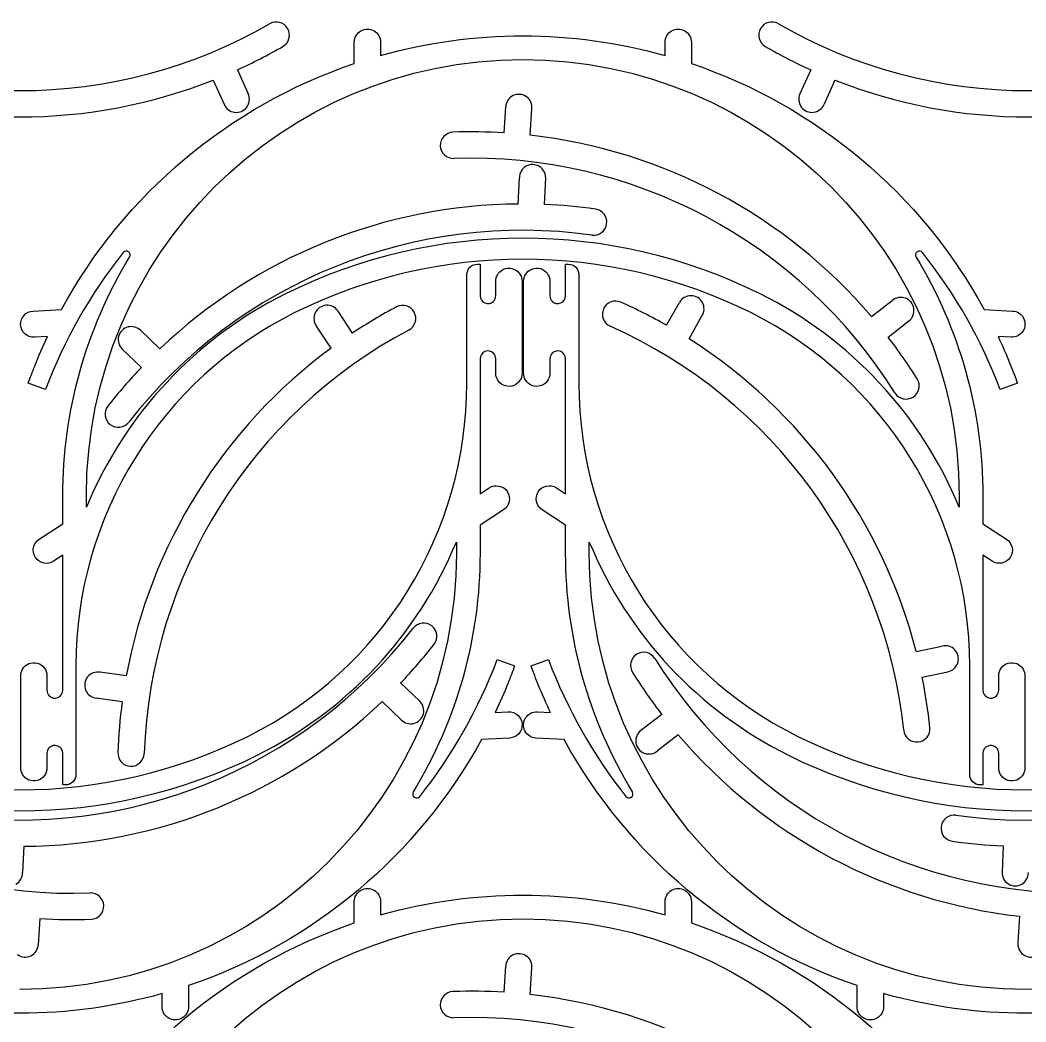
# Model space of a CAD drawing. Extents: x 3 to 3398, y -5 to 2267.
# Drawn here: x 547 to 1089, y 1727 to 2267 of the extents above; entities that cross this region are included whole.
import ezdxf

# ---------------------------------------------------------------- set-up
doc = ezdxf.new("R2010")
doc.units = 0
doc.layers.add('Capa_1', color=7, linetype='CONTINUOUS')

msp = doc.modelspace()

# ---------------------------------------------------------------- linework, layer by layer
at = {"layer": 'Capa_1', "color": 7}
for points in [[(727.266492, 2243.511748), (727.266492, 2254.984296)], [(741.439723, 2254.984296), (741.439723, 2247.897682)], [(894.805508, 2247.897682), (894.805508, 2254.984296)], [(908.978737, 2254.984296), (908.978737, 2243.511748)], [(664.217697, 2240.100893), (670.078959, 2227.196403)], [(973.364996, 2240.101711), (967.50364, 2227.197262)], [(651.166575, 2234.562466), (657.02784, 2221.657976)], [(986.416082, 2234.563193), (980.554726, 2221.658744)], [(808.00148, 2206.12214), (808.884534, 2220.267827)], [(822.125075, 2204.885199), (823.008126, 2219.030888)], [(815.670794, 2167.751546), (816.271207, 2181.912047)], [(829.846317, 2167.505394), (830.44673, 2181.665895)], [(793.626681, 2135.330079), (795.044007, 2135.330079), (795.044007, 2125.408791)], [(841.210044, 2118.322176), (841.210044, 2125.408791), (841.210044, 2135.330079)], [(848.296658, 2129.660759), (848.296658, 2125.408791)], [(787.957393, 2071.10931), (787.957393, 2125.408791)], [(895.570231, 2102.379669), (902.564976, 2114.706623)], [(1006.087216, 2107.070794), (1017.320727, 2115.713045)], [(726.348071, 2098.211226), (718.510482, 2110.020226)], [(907.722195, 2095.076537), (914.716938, 2107.403494)], [(1015.010503, 2096.05349), (1026.244014, 2104.695741)], [(622.492028, 2089.702258), (612.223416, 2099.471388)], [(714.735148, 2090.078204), (706.897558, 2101.887204)], [(561.919161, 2096.295078), (554.842424, 2095.921131)], [(1081.402579, 2095.9215), (1074.325858, 2096.295474)], [(612.466004, 2079.678047), (602.197395, 2089.447178)], [(795.044007, 2084.306457), (795.044007, 2011.501106)], [(560.771475, 2067.718674), (551.437499, 2071.081443)], [(836.264098, 2014.715594), (836.264296, 2014.715991)], [(836.264296, 2014.715991), (841.210044, 2011.501106)], [(1053.397981, 2010.436523), (1053.397981, 2004.356123)], [(1066.153886, 2010.435758), (1066.153886, 1995.238429), (1066.155389, 1995.263941), (1078.824384, 1987.028643)], [(807.714298, 2002.832759), (795.045291, 1994.597461), (795.043792, 1994.622973)], [(841.210044, 1979.425276), (841.210044, 1994.622605), (841.208542, 1994.597093), (828.539546, 2002.832391)], [(557.420609, 1987.028274), (570.089616, 1995.263572), (570.091115, 1995.23806)], [(853.96595, 1979.42451), (853.96595, 1985.50491)], [(570.0909, 1905.554577), (570.0909, 1978.359928)], [(1071.099634, 1975.145043), (1066.153886, 1978.359928)], [(1071.099833, 1975.14544), (1071.099634, 1975.145043)], [(1030.187259, 1926.517837), (1044.072386, 1929.360995)], [(804.363432, 1922.142359), (813.697408, 1918.779591)], [(577.177514, 1918.751723), (577.177514, 1864.452243)], [(604.326463, 1913.387374), (590.276831, 1915.255028)], [(1033.377788, 1912.703839), (1047.262915, 1915.546996)], [(752.259834, 1909.478494), (762.528442, 1899.709363)], [(602.107323, 1899.384468), (588.057693, 1901.252124)], [(742.23381, 1899.454283), (752.502422, 1889.685153)], [(803.215746, 1893.565956), (810.292483, 1893.939902)], [(825.961351, 1893.939534), (833.038072, 1893.565559)], [(893.010384, 1892.54645), (881.776873, 1883.904198)], [(811.040518, 1879.786432), (795.787724, 1878.980315)], [(901.933671, 1881.529146), (890.70016, 1872.886895)], [(1066.153886, 1871.538857), (1066.153886, 1864.452243), (1066.153886, 1854.530955), (1064.736564, 1854.530955)], [(571.508226, 1854.530955), (570.0909, 1854.530955), (570.0909, 1864.452243)], [(1059.067272, 1860.200274), (1059.067272, 1864.452243)], [(549.055044, 1821.404995), (548.454631, 1807.244494)], [(1077.108545, 1821.651147), (1076.508132, 1807.490646)], [(727.266492, 1780.102655), (727.266492, 1791.575204)], [(741.439723, 1791.575204), (741.439723, 1784.488589)], [(894.805508, 1784.488589), (894.805508, 1791.575204)], [(908.978737, 1791.575204), (908.978737, 1780.102655)], [(557.790383, 1782.4778), (556.907329, 1768.332113)], [(1085.895812, 1783.714741), (1085.01276, 1769.569052)], [(808.00148, 1742.713047), (808.884534, 1756.858734)], [(822.125075, 1741.476106), (823.008126, 1755.621795)], [(637.868415, 1746.349285), (637.868415, 1734.876737)], [(998.385194, 1734.876737), (998.385194, 1746.349285)], [(623.695184, 1734.876737), (623.695184, 1741.963351)]]:
    msp.add_lwpolyline(points, dxfattribs=at)
for points in [[(945.996403, 2119.355941)], [(961.367528, 1870.505093)]]:
    msp.add_lwpolyline(points, close=True, dxfattribs=at)
for points in [[(691.316647, 2262.382609), (689.360018, 2265.771635), (685.026755, 2266.933216), (681.637342, 2264.977257)], [(955.945533, 2264.978197), (952.556133, 2266.93418), (948.222863, 2265.772629), (946.26621, 2262.383617)], [(412.346015, 2264.978197), (495.664874, 2216.873646), (598.318147, 2216.873287), (681.637342, 2264.977257)], [(688.723913, 2252.702791), (692.112552, 2254.660091), (693.273276, 2258.993583), (691.316647, 2262.382609)], [(727.266492, 2254.984296), (727.266492, 2257.5161), (728.617193, 2259.855584), (730.8098, 2261.121486)], [(730.8098, 2261.121486), (733.002406, 2262.387388), (735.703809, 2262.387388), (737.896415, 2261.121486)], [(737.896415, 2261.121486), (740.089022, 2259.855584), (741.439723, 2257.5161), (741.439723, 2254.984296)], [(741.439723, 2247.897682), (791.590488, 2261.989916), (844.654744, 2261.989916), (894.805508, 2247.897682)], [(894.805508, 2254.984296), (894.805508, 2257.5161), (896.156209, 2259.855583), (898.348816, 2261.121484)], [(898.348816, 2261.121484), (900.541422, 2262.387386), (903.242824, 2262.387386), (905.43543, 2261.121484)], [(905.43543, 2261.121484), (907.628036, 2259.855583), (908.978737, 2257.5161), (908.978737, 2254.984296)], [(946.26621, 2262.383617), (944.309557, 2258.994604), (945.47025, 2254.661104), (948.858876, 2252.703781)], [(955.945533, 2264.978197), (1039.264392, 2216.873646), (1141.917665, 2216.873287), (1225.23686, 2264.977257)], [(664.217697, 2240.100893), (672.585905, 2243.901752), (680.764305, 2248.107353), (688.723913, 2252.702791)], [(948.858876, 2252.703781), (956.81845, 2248.108287), (964.996817, 2243.902629), (973.364996, 2240.101711)], [(582.846808, 2010.436523), (582.871509, 2140.358174), (688.200742, 2245.667384), (818.122395, 2245.667384)], [(818.122395, 2245.667384), (948.044047, 2245.667384), (1053.373281, 2140.358174), (1053.397981, 2010.436523)], [(569.347182, 2110.880718), (603.467465, 2173.350446), (659.841376, 2220.696967), (727.266492, 2243.511748)], [(908.978737, 2243.511748), (976.403703, 2220.697006), (1032.777513, 2173.35063), (1066.897811, 2110.881087)], [(442.816564, 2234.563193), (509.748348, 2208.11422), (584.234606, 2208.11396), (651.166575, 2234.562466)], [(986.416082, 2234.563193), (1053.347866, 2208.11422), (1127.834124, 2208.11396), (1194.766093, 2234.562466)], [(669.320918, 2220.043168), (670.853997, 2222.112945), (671.144183, 2224.851279), (670.078959, 2227.196403)], [(812.912065, 2226.227894), (810.586739, 2225.120118), (809.044957, 2222.838541), (808.884534, 2220.267827)], [(820.077924, 2225.60031), (817.980558, 2227.095424), (815.237391, 2227.335669), (812.912065, 2226.227894)], [(823.008126, 2219.030888), (823.297003, 2221.590352), (822.17529, 2224.105197), (820.077924, 2225.60031)], [(967.50364, 2227.197262), (966.438445, 2224.852153), (966.728637, 2222.113849), (968.261697, 2220.044089)], [(657.02784, 2221.657976), (657.974365, 2219.262481), (660.145421, 2217.568609), (662.699197, 2217.233147)], [(662.699197, 2217.233147), (665.252973, 2216.897685), (667.787838, 2217.973391), (669.320918, 2220.043168)], [(968.261697, 2220.044089), (969.794757, 2217.974329), (972.329588, 2216.898618), (974.883343, 2217.234047)], [(974.883343, 2217.234047), (977.437099, 2217.569475), (979.608159, 2219.263292), (980.554726, 2221.658744)], [(780.447541, 2206.500199), (776.536654, 2206.362862), (773.477356, 2203.081532), (773.613919, 2199.170618)], [(808.00148, 2206.12214), (798.828394, 2206.694784), (789.632885, 2206.820953), (780.447541, 2206.500199)], [(1006.087216, 2107.070794), (959.406808, 2161.846257), (893.639345, 2196.815437), (822.125075, 2204.885199)], [(773.613919, 2199.170618), (773.750482, 2195.259704), (777.031208, 2192.199757), (780.942149, 2192.335547)], [(1018.712278, 2065.910927), (967.729526, 2147.500382), (877.092066, 2195.693174), (780.942149, 2192.335547)], [(819.872079, 2188.139106), (817.629937, 2186.87144), (816.251488, 2184.487662), (816.271207, 2181.912047)], [(827.064224, 2188.014217), (824.867445, 2189.358963), (822.114222, 2189.406771), (819.872079, 2188.139106)], [(830.44673, 2181.665895), (830.555859, 2184.239272), (829.261003, 2186.669471), (827.064224, 2188.014217)], [(855.316315, 2150.965852), (760.044085, 2164.355489), (664.865628, 2125.900896), (605.633744, 2050.087546)], [(815.670794, 2167.751546), (743.704767, 2167.201268), (674.642311, 2139.298225), (622.492028, 2089.702258)], [(857.288823, 2165.001208), (848.187327, 2166.280336), (839.029007, 2167.116051), (829.846317, 2167.505394)], [(863.318859, 2156.997472), (863.863476, 2160.872686), (861.163929, 2164.455825), (857.288823, 2165.001208)], [(945.996403, 2119.355941), (865.432369, 2159.326892), (770.812417, 2159.326892), (690.248383, 2119.355941)], [(855.316315, 2150.965852), (859.191637, 2150.422002), (862.774242, 2153.122257), (863.318859, 2156.997472)], [(940.957027, 2109.198781), (863.567931, 2147.594522), (772.676847, 2147.594522), (695.287751, 2109.198781)], [(605.487796, 2141.977492), (604.566251, 2142.618797), (603.304894, 2142.43298), (602.607432, 2141.553172)], [(606.09071, 2139.129153), (606.673366, 2140.088855), (606.40934, 2141.336188), (605.487796, 2141.977492)], [(1030.75722, 2141.977885), (1029.83567, 2141.336588), (1029.571635, 2140.089257), (1030.154283, 2139.12955)], [(1033.637581, 2141.553541), (1032.940126, 2142.433355), (1031.67877, 2142.619182), (1030.75722, 2141.977885)], [(602.607432, 2141.553172), (584.926334, 2119.254225), (570.813059, 2094.346308), (560.771475, 2067.718674)], [(570.091115, 2010.435389), (570.091123, 2055.818952), (582.542961, 2100.332616), (606.09071, 2139.129153)], [(1030.154283, 2139.12955), (1053.70204, 2100.333006), (1066.153881, 2055.819331), (1066.153886, 2010.435758)], [(1075.473521, 2067.719043), (1065.431942, 2094.346676), (1051.318673, 2119.254592), (1033.637581, 2141.553541)], [(787.957393, 2129.660759), (787.957385, 2131.164353), (788.55468, 2132.606366), (789.617879, 2133.669571)], [(789.617879, 2133.669571), (790.681077, 2134.732775), (792.123087, 2135.330078), (793.626681, 2135.330079)], [(803.547944, 2126.117452), (803.547964, 2129.308049), (805.680157, 2132.105221), (808.756696, 2132.950688)], [(808.756696, 2132.950688), (811.833235, 2133.796156), (815.095425, 2132.481421), (816.72593, 2129.73891)], [(819.528123, 2129.73891), (821.158628, 2132.481419), (824.420818, 2133.796152), (827.497355, 2132.950685)], [(827.497355, 2132.950685), (830.573893, 2132.105218), (832.706085, 2129.308048), (832.706107, 2126.117452)], [(841.210044, 2135.330079), (841.210044, 2135.330079), (842.627367, 2135.330079), (842.627367, 2135.330079)], [(842.627367, 2135.330079), (844.130961, 2135.330079), (845.572972, 2134.732776), (846.636171, 2133.669572)], [(846.636171, 2133.669572), (847.699371, 2132.606367), (848.296666, 2131.164354), (848.296658, 2129.660759)], [(787.957393, 2125.408791), (787.957393, 2125.408791), (787.957393, 2129.660759), (787.957393, 2129.660759)], [(803.547944, 2118.322176), (803.547944, 2118.322176), (803.547944, 2126.117452), (803.547944, 2126.117452)], [(816.72593, 2129.73891), (817.377342, 2128.643236), (817.721165, 2127.392144), (817.721173, 2126.117452)], [(817.721173, 2126.117452), (817.721173, 2126.117452), (817.721173, 2076.511181), (817.721173, 2076.511181)], [(818.532879, 2126.117452), (818.532887, 2127.392144), (818.876711, 2128.643236), (819.528123, 2129.73891)], [(818.532879, 2076.511181), (818.532879, 2076.511181), (818.532879, 2126.117452), (818.532879, 2126.117452)], [(832.706107, 2126.117452), (832.706107, 2126.117452), (832.706107, 2118.322176), (832.706107, 2118.322176)], [(795.044007, 2125.408791), (795.044007, 2125.408791), (795.044007, 2118.322176), (795.044007, 2118.322176)], [(848.296658, 2125.408791), (848.296658, 2125.408791), (848.296658, 2071.10931), (848.296658, 2071.10931)], [(690.248383, 2119.355941), (641.715374, 2095.27682), (603.557433, 2054.419353), (582.846808, 2004.356123)], [(795.044007, 2118.322176), (795.044008, 2116.602417), (796.079967, 2115.051997), (797.668817, 2114.393873)], [(797.668817, 2114.393873), (799.257667, 2113.73575), (801.086513, 2114.099529), (802.302568, 2115.315581)], [(802.302568, 2115.315581), (803.099968, 2116.112979), (803.547943, 2117.194484), (803.547944, 2118.322176)], [(832.706107, 2118.322176), (832.706107, 2117.194484), (833.154081, 2116.11298), (833.95148, 2115.315581)], [(833.95148, 2115.315581), (835.167535, 2114.099527), (836.996382, 2113.735746), (838.585234, 2114.39387)], [(838.585234, 2114.39387), (840.174085, 2115.051994), (841.210044, 2116.602416), (841.210044, 2118.322176)], [(870.970645, 2114.798318), (867.395359, 2116.389301), (863.20724, 2114.781168), (861.61555, 2111.206197)], [(895.570231, 2102.379669), (887.576547, 2106.915574), (879.366987, 2111.06002), (870.970645, 2114.798318)], [(908.797618, 2118.297942), (906.222012, 2118.321636), (903.83609, 2116.946841), (902.564976, 2114.706623)], [(914.963135, 2114.592568), (913.73345, 2116.855792), (911.373224, 2118.274248), (908.797618, 2118.297942)], [(1053.397981, 2004.356123), (1032.687355, 2054.419354), (994.529413, 2095.276821), (945.996403, 2119.355941)], [(1024.405527, 2116.957293), (1021.993217, 2117.860034), (1019.281087, 2117.383724), (1017.320727, 2115.713045)], [(1028.932878, 2111.367514), (1028.55095, 2113.91473), (1026.817836, 2116.054552), (1024.405527, 2116.957293)], [(547.396857, 2102.624123), (547.1904, 2106.530471), (550.188193, 2109.865281), (554.094389, 2110.074602)], [(554.094389, 2110.074602), (554.094389, 2110.074602), (569.347182, 2110.880718), (569.347182, 2110.880718)], [(712.042527, 2113.167939), (709.474873, 2112.964627), (707.219369, 2111.385001), (706.150552, 2109.04154)], [(718.510482, 2110.020226), (717.086176, 2112.166276), (714.61018, 2113.371252), (712.042527, 2113.167939)], [(750.021448, 2112.315597), (741.906332, 2108.000708), (734.005873, 2103.293691), (726.348071, 2098.211226)], [(759.604328, 2109.384805), (757.767139, 2112.840037), (753.477044, 2114.152104), (750.021448, 2112.315597)], [(756.675431, 2099.801345), (760.1303, 2101.639218), (761.441518, 2105.929573), (759.604328, 2109.384805)], [(861.61555, 2111.206197), (860.02386, 2107.631226), (861.631165, 2103.442788), (865.205821, 2101.850392)], [(914.716938, 2107.403494), (916.098574, 2109.57729), (916.192821, 2112.329344), (914.963135, 2114.592568)], [(1026.244014, 2104.695741), (1028.285482, 2106.266279), (1029.314805, 2108.820298), (1028.932878, 2111.367514)], [(1066.897811, 2110.881087), (1066.897811, 2110.881087), (1082.150614, 2110.074999), (1082.150614, 2110.074999)], [(1082.150614, 2110.074999), (1084.678893, 2109.941375), (1086.943832, 2108.469081), (1088.09225, 2106.212715)], [(695.287751, 2109.198781), (622.939442, 2073.303969), (577.177505, 1999.515053), (577.177514, 1918.751723)], [(706.150552, 2109.04154), (705.081736, 2106.698078), (705.367697, 2103.959329), (706.897558, 2101.887204)], [(1059.067272, 1918.751723), (1059.06728, 1999.515055), (1013.305339, 2073.303971), (940.957027, 2109.198781)], [(1088.09225, 2106.212715), (1089.240668, 2103.95635), (1089.098094, 2101.258708), (1087.718233, 2099.135966)], [(554.842424, 2095.921131), (550.935925, 2095.717538), (547.603314, 2098.717775), (547.396857, 2102.624123)], [(605.307449, 2101.449466), (602.813964, 2100.803831), (600.866652, 2098.85687), (600.220566, 2096.363503)], [(612.223416, 2099.471388), (610.448439, 2101.337872), (607.800933, 2102.095102), (605.307449, 2101.449466)], [(756.675431, 2099.801345), (671.728347, 2054.634177), (617.3304, 1967.579264), (613.972769, 1871.429348)], [(1023.491292, 1883.989131), (1013.434761, 1979.670615), (953.096681, 2062.718858), (865.205821, 2101.850392)], [(1087.718233, 2099.135966), (1086.338372, 2097.013224), (1083.930858, 2095.787876), (1081.402579, 2095.9215)], [(554.963661, 2080.356602), (557.118611, 2085.739312), (559.438202, 2091.054637), (561.919161, 2096.295078)], [(600.220566, 2096.363503), (599.574481, 2093.870135), (600.331232, 2091.222493), (602.197395, 2089.447178)], [(1030.187259, 1926.517837), (1012.243169, 1996.213042), (968.461245, 2056.473691), (907.722195, 2095.076537)], [(1030.731888, 2073.421651), (1025.861428, 2081.216008), (1020.614768, 2088.768877), (1015.010503, 2096.05349)], [(1074.325858, 2096.295474), (1076.604467, 2091.482412), (1078.746996, 2086.606095), (1080.750894, 2081.672331)], [(714.735148, 2090.078204), (656.836854, 2047.33245), (617.365151, 1984.164521), (604.326463, 1913.387374)], [(797.668856, 2088.234691), (796.080014, 2087.576589), (795.044043, 2086.026201), (795.044007, 2084.306457)], [(802.302568, 2087.312967), (801.086524, 2088.529008), (799.257699, 2088.892793), (797.668856, 2088.234691)], [(838.585194, 2088.234694), (836.99635, 2088.892796), (835.167524, 2088.52901), (833.95148, 2087.312967)], [(841.210044, 2084.306457), (841.21001, 2086.026202), (840.174038, 2087.576592), (838.585194, 2088.234694)], [(803.547944, 2084.306457), (803.54792, 2085.43412), (803.099947, 2086.51559), (802.302568, 2087.312967)], [(803.547944, 2076.511181), (803.547944, 2076.511181), (803.547944, 2084.306457), (803.547944, 2084.306457)], [(833.95148, 2087.312967), (833.154102, 2086.515589), (832.70613, 2085.434119), (832.706107, 2084.306457)], [(832.706107, 2084.306457), (832.706107, 2084.306457), (832.706107, 2076.511181), (832.706107, 2076.511181)], [(841.210044, 2011.501106), (841.210044, 2011.501106), (841.210044, 2084.306457), (841.210044, 2084.306457)], [(551.437499, 2071.081443), (552.558679, 2074.1935), (553.734246, 2077.285693), (554.963661, 2080.356602)], [(612.466004, 2079.678047), (606.130987, 2073.019144), (600.123577, 2066.056075), (594.465063, 2058.813517)], [(1080.750894, 2081.672331), (1082.173585, 2078.169563), (1083.526057, 2074.638684), (1084.807499, 2071.081811)], [(808.756669, 2069.677896), (805.680123, 2070.523378), (803.547939, 2073.320574), (803.547944, 2076.511181)], [(816.72593, 2072.889666), (815.09542, 2070.147147), (811.833215, 2068.832413), (808.756669, 2069.677896)], [(817.721173, 2076.511181), (817.721175, 2075.23647), (817.377352, 2073.985357), (816.72593, 2072.889666)], [(819.528123, 2072.889666), (818.876701, 2073.985357), (818.532877, 2075.23647), (818.532879, 2076.511181)], [(827.497383, 2069.677899), (824.420838, 2068.832417), (821.158634, 2070.147149), (819.528123, 2072.889666)], [(832.706107, 2076.511181), (832.706111, 2073.320575), (830.573927, 2070.523381), (827.497383, 2069.677899)], [(1028.476702, 2063.657673), (1031.795362, 2065.731412), (1032.804971, 2070.102582), (1030.731888, 2073.421651)], [(669.847156, 1880.662252), (742.195464, 1916.557065), (787.957402, 1990.345981), (787.957393, 2071.10931)], [(848.296658, 2071.10931), (848.296651, 1990.345979), (894.058592, 1916.557062), (966.406904, 1880.662252)], [(1018.712278, 2065.910927), (1020.786673, 2062.592678), (1025.158043, 2061.583933), (1028.476702, 2063.657673)], [(1084.807499, 2071.081811), (1084.807499, 2071.081811), (1075.473521, 2067.719043), (1075.473521, 2067.719043)], [(594.465063, 2058.813517), (592.0564, 2055.729326), (592.603566, 2051.276569), (595.687281, 2048.867295)], [(595.687281, 2048.867295), (598.770996, 2046.458022), (603.223861, 2047.004307), (605.633744, 2050.087546)], [(795.044007, 2011.501106), (795.044007, 2011.501106), (799.989741, 2014.715991), (799.989741, 2014.715991)], [(799.989741, 2014.715991), (803.270927, 2016.842046), (807.654057, 2015.909054), (809.784924, 2012.630991)], [(809.784924, 2012.630991), (811.915791, 2009.352927), (810.989231, 2004.968434), (807.714298, 2002.832759)], [(828.539546, 2002.832391), (825.268936, 2004.969776), (824.34528, 2009.351053), (826.474687, 2012.626864)], [(826.474687, 2012.626864), (828.604093, 2015.902675), (832.983106, 2016.837008), (836.264098, 2014.715594)], [(570.091115, 1995.23806), (570.091115, 1995.23806), (570.091115, 2010.435389), (570.091115, 2010.435389)], [(582.846808, 2004.356123), (582.846808, 2004.356123), (582.846808, 2010.436523), (582.846808, 2010.436523)], [(795.043792, 1994.622973), (795.043792, 1994.622973), (795.043792, 1979.425644), (795.043792, 1979.425644)], [(555.349983, 1977.230043), (553.219116, 1980.508106), (554.145676, 1984.8926), (557.420609, 1987.028274)], [(674.886523, 1870.505093), (723.419532, 1894.584213), (761.577474, 1935.44168), (782.288099, 1985.50491)], [(782.288099, 1985.50491), (782.288099, 1985.50491), (782.288099, 1979.42451), (782.288099, 1979.42451)], [(853.96595, 1985.50491), (874.676575, 1935.44168), (912.834518, 1894.584213), (961.367528, 1870.505093)], [(1078.824384, 1987.028643), (1082.094994, 1984.891257), (1083.01865, 1980.50998), (1080.889244, 1977.234169)], [(782.288099, 1979.42451), (782.263398, 1849.50286), (676.934165, 1744.19365), (547.012512, 1744.19365)], [(795.043792, 1979.425644), (795.043784, 1934.042081), (782.591946, 1889.528417), (759.044197, 1850.73188)], [(877.209647, 1850.731484), (853.66189, 1889.528028), (841.210049, 1934.041702), (841.210044, 1979.425276)], [(1089.241536, 1744.19365), (959.319883, 1744.19365), (853.99065, 1849.50286), (853.96595, 1979.42451)], [(1324.517122, 1979.42451), (1324.492422, 1849.50286), (1219.163189, 1744.19365), (1089.241536, 1744.19365)], [(565.145166, 1975.145043), (561.86398, 1973.018988), (557.48085, 1973.951979), (555.349983, 1977.230043)], [(570.0909, 1978.359928), (570.0909, 1978.359928), (565.145166, 1975.145043), (565.145166, 1975.145043)], [(1066.153886, 1978.359928), (1066.153886, 1978.359928), (1066.153886, 1905.554577), (1066.153886, 1905.554577)], [(1080.889244, 1977.234169), (1078.759837, 1973.958359), (1074.380825, 1973.024025), (1071.099833, 1975.14544)], [(769.038557, 1940.289246), (765.954842, 1942.698519), (761.501977, 1942.152234), (759.092094, 1939.068995)], [(509.409523, 1838.190689), (604.681753, 1824.801052), (699.86021, 1863.255645), (759.092094, 1939.068995)], [(770.260774, 1930.343024), (772.669438, 1933.427215), (772.122272, 1937.879972), (769.038557, 1940.289246)], [(1051.638547, 1838.190689), (1146.910776, 1824.801052), (1242.089234, 1863.255645), (1301.321117, 1939.068995)], [(752.259834, 1909.478494), (758.594851, 1916.137397), (764.602261, 1923.100466), (770.260774, 1930.343024)], [(879.544184, 1924.942267), (876.225525, 1922.868528), (875.215916, 1918.497358), (877.288999, 1915.178289)], [(889.308609, 1922.689013), (887.234213, 1926.007262), (882.862844, 1927.016006), (879.544184, 1924.942267)], [(1050.985604, 1927.373545), (1049.21317, 1929.242411), (1046.566723, 1930.003226), (1044.072386, 1929.360995)], [(1052.604362, 1920.364825), (1053.377714, 1922.821674), (1052.758038, 1925.50468), (1050.985604, 1927.373545)], [(347.079585, 1922.689013), (398.062337, 1841.099558), (488.699797, 1792.906765), (584.849714, 1796.264393)], [(548.408977, 1916.971367), (550.039487, 1919.713887), (553.301692, 1921.02862), (556.378238, 1920.183138)], [(556.378238, 1920.183138), (559.454784, 1919.337655), (561.586968, 1916.54046), (561.586963, 1913.349852)], [(762.527475, 1848.307861), (780.208573, 1870.606809), (794.321847, 1895.514725), (804.363432, 1922.142359)], [(822.556432, 1918.779222), (822.556432, 1918.779222), (831.890409, 1922.141991), (831.890409, 1922.141991)], [(831.890409, 1922.141991), (841.931989, 1895.514358), (856.045257, 1870.606442), (873.72635, 1848.307493)], [(889.308609, 1922.689013), (940.291361, 1841.099558), (1030.928821, 1792.906765), (1127.078738, 1796.264393)], [(1047.262915, 1915.546996), (1049.786253, 1916.063665), (1051.83101, 1917.907976), (1052.604362, 1920.364825)], [(1074.657823, 1913.349852), (1074.65782, 1916.540458), (1076.790003, 1919.337652), (1079.866548, 1920.183134)], [(1079.866548, 1920.183134), (1082.943092, 1921.028617), (1086.205297, 1919.713885), (1087.835808, 1916.971367)], [(547.413734, 1913.349852), (547.413732, 1914.624564), (547.757555, 1915.875676), (548.408977, 1916.971367)], [(590.276831, 1915.255028), (587.743752, 1915.721739), (585.156787, 1914.778186), (583.519011, 1912.790223)], [(813.697408, 1918.779591), (812.576228, 1915.667534), (811.400661, 1912.57534), (810.171245, 1909.504432)], [(826.613036, 1908.188702), (825.190345, 1911.69147), (823.837873, 1915.22235), (822.556432, 1918.779222)], [(877.288999, 1915.178289), (882.159459, 1907.383932), (887.406118, 1899.831063), (893.010384, 1892.54645)], [(1059.067272, 1864.452243), (1059.067272, 1864.452243), (1059.067272, 1918.751723), (1059.067272, 1918.751723)], [(1087.835808, 1916.971367), (1088.48723, 1915.875676), (1088.831053, 1914.624564), (1088.831052, 1913.349852)], [(547.413734, 1863.743581), (547.413734, 1863.743581), (547.413734, 1913.349852), (547.413734, 1913.349852)], [(561.586963, 1913.349852), (561.586963, 1913.349852), (561.586963, 1905.554577), (561.586963, 1905.554577)], [(583.519011, 1912.790223), (581.881235, 1910.80226), (581.450221, 1908.082533), (582.393091, 1905.685597)], [(810.171245, 1909.504432), (808.016296, 1904.121722), (805.696705, 1898.806396), (803.215746, 1893.565956)], [(1037.58693, 1885.470675), (1036.626211, 1894.611266), (1035.221504, 1903.699724), (1033.377788, 1912.703839)], [(1074.657823, 1905.554577), (1074.657823, 1905.554577), (1074.657823, 1913.349852), (1074.657823, 1913.349852)], [(1088.831052, 1913.349852), (1088.831052, 1913.349852), (1088.831052, 1863.743581), (1088.831052, 1863.743581)], [(561.586963, 1905.554577), (561.586986, 1904.426914), (562.03496, 1903.345444), (562.832339, 1902.548066)], [(567.466051, 1901.626342), (569.054893, 1902.284444), (570.090864, 1903.834833), (570.0909, 1905.554577)], [(582.393091, 1905.685597), (583.335961, 1903.288661), (585.504431, 1901.59148), (588.057693, 1901.252124)], [(833.038072, 1893.565559), (830.759463, 1898.378622), (828.616934, 1903.254938), (826.613036, 1908.188702)], [(1066.153886, 1905.554577), (1066.153921, 1903.834832), (1067.189892, 1902.284441), (1068.778736, 1901.626339)], [(1073.41245, 1902.548066), (1074.209828, 1903.345444), (1074.657801, 1904.426914), (1074.657823, 1905.554577)], [(549.055044, 1821.404995), (621.021071, 1821.955273), (690.083527, 1849.858316), (742.23381, 1899.454283)], [(562.832339, 1902.548066), (564.048383, 1901.332025), (565.877208, 1900.968241), (567.466051, 1901.626342)], [(602.107323, 1899.384468), (600.896192, 1890.273672), (600.128884, 1881.109364), (599.808119, 1871.924021)], [(764.505272, 1892.793038), (765.151357, 1895.286406), (764.394606, 1897.934048), (762.528442, 1899.709363)], [(1068.778736, 1901.626339), (1070.36758, 1900.968237), (1072.196407, 1901.332023), (1073.41245, 1902.548066)], [(759.418389, 1887.707075), (761.911873, 1888.35271), (763.859186, 1890.299671), (764.505272, 1892.793038)], [(810.292483, 1893.939902), (814.198982, 1894.143496), (817.531593, 1891.143259), (817.73805, 1887.23691)], [(819.645698, 1890.725068), (821.025559, 1892.84781), (823.433072, 1894.073157), (825.961351, 1893.939534)], [(752.502422, 1889.685153), (754.277399, 1887.818669), (756.924905, 1887.061439), (759.418389, 1887.707075)], [(817.73805, 1887.23691), (817.944507, 1883.330562), (814.946714, 1879.995752), (811.040518, 1879.786432)], [(819.27168, 1883.648318), (818.123262, 1885.904684), (818.265837, 1888.602325), (819.645698, 1890.725068)], [(825.213317, 1879.786035), (822.685037, 1879.919658), (820.420099, 1881.391952), (819.27168, 1883.648318)], [(881.776873, 1883.904198), (879.735404, 1882.333661), (878.706081, 1879.779642), (879.088009, 1877.232426)], [(1023.491292, 1883.989131), (1023.901121, 1880.097353), (1027.387878, 1877.274418), (1031.279737, 1877.683478)], [(1031.279737, 1877.683478), (1035.171595, 1878.092538), (1037.995221, 1881.578736), (1037.58693, 1885.470675)], [(424.17788, 1880.662252), (501.566976, 1842.266512), (592.45806, 1842.266512), (669.847156, 1880.662252)], [(567.46609, 1875.46716), (565.87724, 1876.125284), (564.048394, 1875.761505), (562.832339, 1874.545452)], [(795.787724, 1878.980315), (761.667442, 1816.510588), (705.293531, 1769.164067), (637.868415, 1746.349285)], [(840.46612, 1878.979946), (840.46612, 1878.979946), (825.213317, 1879.786035), (825.213317, 1879.786035)], [(998.385194, 1746.349285), (930.960228, 1769.164028), (874.586417, 1816.510403), (840.46612, 1878.979946)], [(879.088009, 1877.232426), (879.469936, 1874.685209), (881.20305, 1872.545388), (883.61536, 1871.642647)], [(901.933671, 1881.529146), (948.614079, 1826.753683), (1014.381542, 1791.784503), (1085.895812, 1783.714741)], [(966.406904, 1880.662252), (1043.795999, 1842.266512), (1134.687084, 1842.266512), (1212.076179, 1880.662252)], [(1073.41245, 1874.545452), (1072.196396, 1875.761507), (1070.367549, 1876.125287), (1068.778697, 1875.467163)], [(562.832339, 1874.545452), (562.034939, 1873.748054), (561.586964, 1872.66655), (561.586963, 1871.538857)], [(561.586963, 1871.538857), (561.586963, 1871.538857), (561.586963, 1863.743581), (561.586963, 1863.743581)], [(570.0909, 1871.538857), (570.090899, 1873.258616), (569.05494, 1874.809037), (567.46609, 1875.46716)], [(570.0909, 1864.452243), (570.0909, 1864.452243), (570.0909, 1871.538857), (570.0909, 1871.538857)], [(599.808119, 1871.924021), (599.672312, 1868.013081), (602.732243, 1864.732341), (606.643157, 1864.59576)], [(606.643157, 1864.59576), (610.55407, 1864.459179), (613.835414, 1867.518462), (613.972769, 1871.429348)], [(883.61536, 1871.642647), (886.02767, 1870.739905), (888.7398, 1871.216216), (890.70016, 1872.886895)], [(1068.778697, 1875.467163), (1067.189845, 1874.809039), (1066.153886, 1873.258618), (1066.153886, 1871.538857)], [(1074.657823, 1871.538857), (1074.657823, 1872.666549), (1074.209849, 1873.748054), (1073.41245, 1874.545452)], [(1074.657823, 1863.743581), (1074.657823, 1863.743581), (1074.657823, 1871.538857), (1074.657823, 1871.538857)], [(419.138504, 1870.505093), (499.702538, 1830.534141), (594.32249, 1830.534141), (674.886523, 1870.505093)], [(961.367528, 1870.505093), (1041.931561, 1830.534141), (1136.551513, 1830.534141), (1217.115547, 1870.505093)], [(548.408977, 1860.122123), (547.757565, 1861.217798), (547.413742, 1862.468889), (547.413734, 1863.743581)], [(556.378211, 1856.910345), (553.301672, 1856.064878), (550.039481, 1857.379613), (548.408977, 1860.122123)], [(561.586963, 1863.743581), (561.586943, 1860.552985), (559.45475, 1857.755813), (556.378211, 1856.910345)], [(577.177514, 1860.200274), (577.177522, 1858.69668), (576.580227, 1857.254667), (575.517028, 1856.191463)], [(577.177514, 1864.452243), (577.177514, 1864.452243), (577.177514, 1860.200274), (577.177514, 1860.200274)], [(1060.727759, 1856.191462), (1059.66456, 1857.254666), (1059.067265, 1858.69668), (1059.067272, 1860.200274)], [(1079.866575, 1856.910349), (1076.790037, 1857.755816), (1074.657845, 1860.552986), (1074.657823, 1863.743581)], [(1087.835808, 1860.122123), (1086.205302, 1857.379615), (1082.943113, 1856.064881), (1079.866575, 1856.910349)], [(1088.831052, 1863.743581), (1088.831043, 1862.468889), (1088.48722, 1861.217798), (1087.835808, 1860.122123)], [(575.517028, 1856.191463), (574.45383, 1855.128258), (573.01182, 1854.530955), (571.508226, 1854.530955)], [(1064.736564, 1854.530955), (1063.232969, 1854.530955), (1061.790958, 1855.128257), (1060.727759, 1856.191462)], [(759.044197, 1850.73188), (758.461541, 1849.772179), (758.725567, 1848.524845), (759.647111, 1847.883541)], [(876.60671, 1847.883148), (877.52826, 1848.524446), (877.792296, 1849.771777), (877.209647, 1850.731484)], [(759.647111, 1847.883541), (760.568656, 1847.242237), (761.830013, 1847.428053), (762.527475, 1848.307861)], [(873.72635, 1848.307493), (874.423804, 1847.427679), (875.68516, 1847.241851), (876.60671, 1847.883148)], [(1051.638547, 1838.190689), (1047.763224, 1838.734539), (1044.180619, 1836.034284), (1043.636003, 1832.159069)], [(1043.636003, 1832.159069), (1043.091386, 1828.283855), (1045.790932, 1824.700716), (1049.666039, 1824.155333)], [(1049.666039, 1824.155333), (1058.767534, 1822.876205), (1067.925855, 1822.04049), (1077.108545, 1821.651147)], [(544.853758, 1801.017435), (547.095901, 1802.285101), (548.47435, 1804.668879), (548.454631, 1807.244494)], [(1076.508132, 1807.490646), (1076.399002, 1804.917269), (1077.693858, 1802.48707), (1079.890638, 1801.142324)], [(1087.082782, 1801.017435), (1089.324925, 1802.285101), (1090.703373, 1804.668879), (1090.683654, 1807.244494)], [(1079.890638, 1801.142324), (1082.087417, 1799.797578), (1084.840639, 1799.74977), (1087.082782, 1801.017435)], [(592.177944, 1789.429322), (592.04138, 1793.340235), (588.760655, 1796.400182), (584.849714, 1796.264393)], [(727.266492, 1791.575204), (727.266492, 1794.107007), (728.617193, 1796.446491), (730.8098, 1797.712393)], [(730.8098, 1797.712393), (733.002406, 1798.978295), (735.703809, 1798.978295), (737.896415, 1797.712393)], [(737.896415, 1797.712393), (740.089022, 1796.446491), (741.439723, 1794.107007), (741.439723, 1791.575204)], [(741.439723, 1784.488589), (791.590488, 1798.580823), (844.654744, 1798.580823), (894.805508, 1784.488589)], [(894.805508, 1791.575204), (894.805508, 1794.107007), (896.156209, 1796.44649), (898.348816, 1797.712391)], [(898.348816, 1797.712391), (900.541422, 1798.978293), (903.242824, 1798.978293), (905.43543, 1797.712391)], [(905.43543, 1797.712391), (907.628036, 1796.44649), (908.978737, 1794.107007), (908.978737, 1791.575204)], [(585.344322, 1782.099741), (589.255209, 1782.237077), (592.314507, 1785.518408), (592.177944, 1789.429322)], [(557.790383, 1782.4778), (566.963469, 1781.905156), (576.158978, 1781.778987), (585.344322, 1782.099741)], [(569.347182, 1647.471626), (603.467465, 1709.941353), (659.841376, 1757.287874), (727.266492, 1780.102655)], [(582.846808, 1547.02743), (582.871509, 1676.949081), (688.200742, 1782.258291), (818.122395, 1782.258291)], [(818.122395, 1782.258291), (948.044047, 1782.258291), (1053.373281, 1676.949081), (1053.397981, 1547.02743)], [(908.978737, 1780.102655), (976.403703, 1757.287913), (1032.777513, 1709.941537), (1066.897811, 1647.471994)], [(552.879798, 1762.372046), (555.205124, 1763.479822), (556.746906, 1765.761398), (556.907329, 1768.332113)], [(1085.01276, 1769.569052), (1084.723884, 1767.009588), (1085.845597, 1764.494743), (1087.942963, 1762.99963)], [(545.713939, 1762.99963), (547.811305, 1761.504516), (550.554472, 1761.264271), (552.879798, 1762.372046)], [(812.912065, 1762.818801), (810.586739, 1761.711025), (809.044957, 1759.429448), (808.884534, 1756.858734)], [(820.077924, 1762.191217), (817.980558, 1763.686331), (815.237391, 1763.926576), (812.912065, 1762.818801)], [(1087.942963, 1762.99963), (1090.040329, 1761.504516), (1092.783496, 1761.264271), (1095.108822, 1762.372046)], [(823.008126, 1755.621795), (823.297003, 1758.181259), (822.17529, 1760.696104), (820.077924, 1762.191217)], [(623.695184, 1741.963351), (573.544419, 1727.871117), (520.480163, 1727.871117), (470.329398, 1741.963351)], [(780.447541, 1743.091106), (776.536654, 1742.953769), (773.477356, 1739.672439), (773.613919, 1735.761525)], [(808.00148, 1742.713047), (798.828394, 1743.285691), (789.632885, 1743.41186), (780.447541, 1743.091106)], [(1006.087216, 1643.661701), (959.406808, 1698.437164), (893.639345, 1733.406344), (822.125075, 1741.476106)], [(1165.924208, 1741.963351), (1115.773443, 1727.871117), (1062.709187, 1727.871117), (1012.558422, 1741.963351)], [(1012.558422, 1741.963351), (1012.558422, 1741.963351), (1012.558422, 1734.876737), (1012.558422, 1734.876737)], [(773.613919, 1735.761525), (773.750482, 1731.850611), (777.031208, 1728.790665), (780.942149, 1728.926454)], [(627.238492, 1728.739548), (625.045885, 1730.00545), (623.695184, 1732.344933), (623.695184, 1734.876737)], [(637.868415, 1734.876737), (637.868415, 1732.344933), (636.517714, 1730.00545), (634.325107, 1728.739548)], [(1018.712278, 1602.501834), (967.729526, 1684.091289), (877.092066, 1732.284082), (780.942149, 1728.926454)], [(1001.928501, 1728.739549), (999.735895, 1730.005451), (998.385194, 1732.344934), (998.385194, 1734.876737)], [(1012.558422, 1734.876737), (1012.558422, 1732.344934), (1011.207721, 1730.005451), (1009.015115, 1728.739549)], [(634.325107, 1728.739548), (632.132501, 1727.473646), (629.431098, 1727.473646), (627.238492, 1728.739548)], [(1009.015115, 1728.739549), (1006.822509, 1727.473647), (1004.121107, 1727.473647), (1001.928501, 1728.739549)]]:
    msp.add_open_spline(points, degree=3, dxfattribs=at)

doc.saveas('drawing.dxf')
